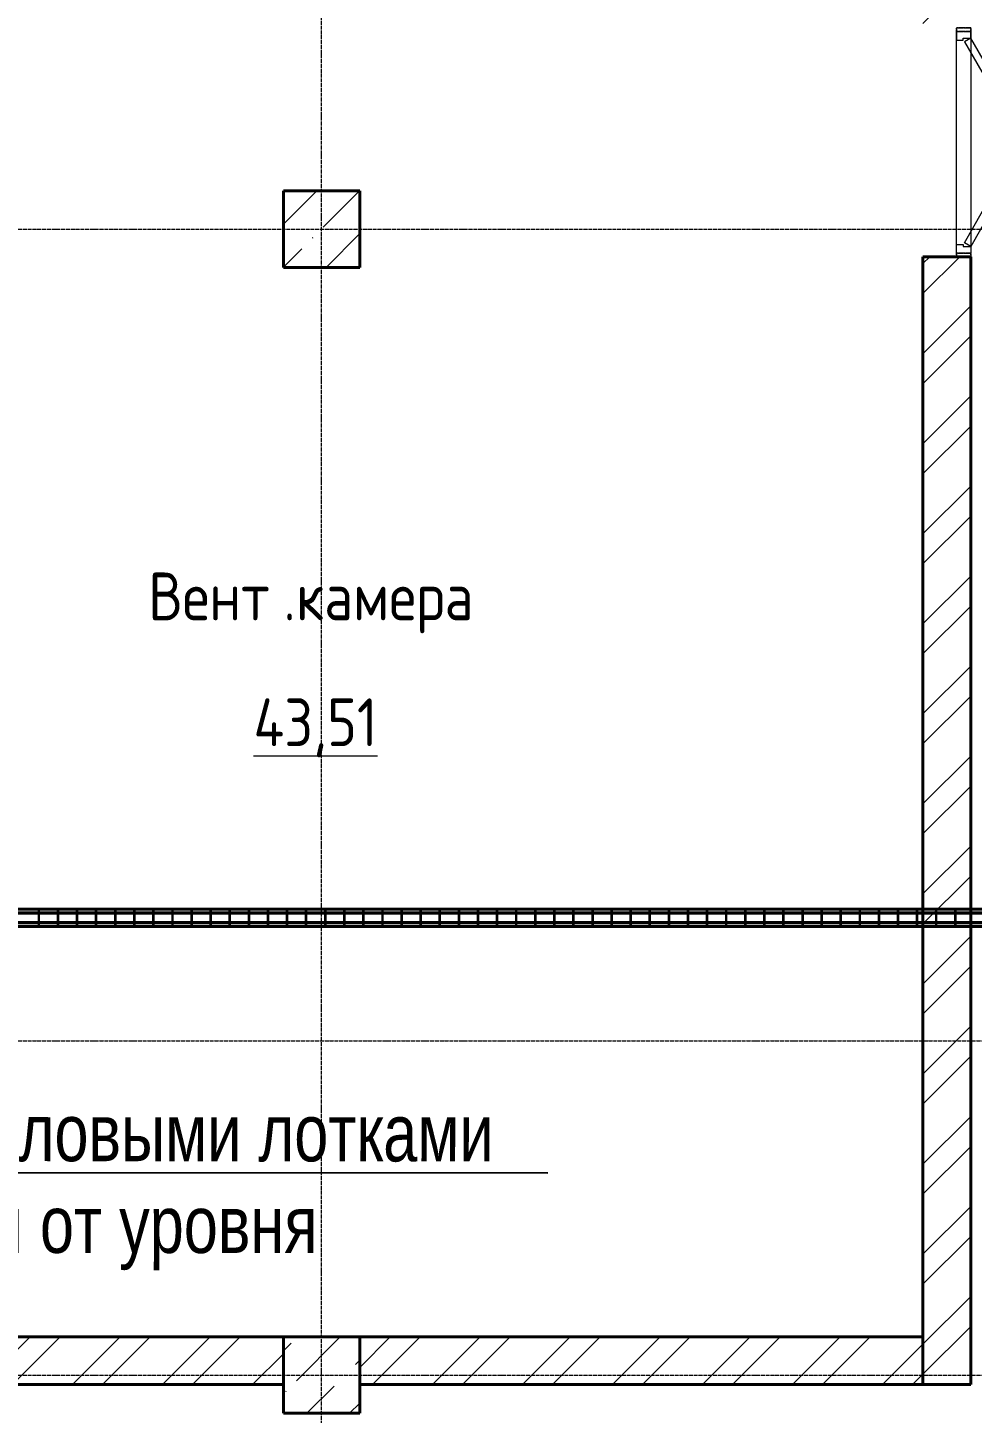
# Model space of a CAD drawing. Header units: millimetres. Extents: x 0 to 351840, y -132678 to 32417.
# Drawn here: x 332130 to 337078, y 9385 to 16640 of the extents above; entities that cross this region are included whole.
import ezdxf
from ezdxf import colors
from ezdxf.entities.mleader import LeaderData, LeaderLine
from ezdxf.math import Vec2, Vec3

# ---------------------------------------------------------------- set-up
doc = ezdxf.new("R2010")
doc.units = ezdxf.units.MM
doc.linetypes.add('BI_линия_сетки', pattern=[25, 20, -2.5, 0, -2.5])
doc.linetypes.add('BI_невидимые', pattern=[5, 3, -2])
for name, color, linetype, lineweight in [('E-CABL-TRAY-IDEN', 7, 'Continuous', 9), ('Двери', 7, 'Continuous', 18), ('Марки помещений', 7, 'Continuous', 20), ('Несущие колонны', 7, 'Continuous', 18), ('Оси', 7, 'Continuous', 9), ('Перекрытие', 7, 'Continuous', 18), ('Стены внутренние', 7, 'Continuous', 18), ('Стены несущие', 7, 'Continuous', 18)]:
    doc.layers.add(name, color=color, linetype=linetype, lineweight=lineweight)
doc.styles.add('GOST Common_1', font='GOST Common.ttf', dxfattribs={"width": 0.9, "height": 250})
doc.styles.add('новый', font='Шрифт GOST2304A.ttf', dxfattribs={"width": 0.8, "height": 250})

# ---------------------------------------------------------------- blocks, each defined once
blk = doc.blocks.new('_временные_конструкции_колонны_монолитные_прямоугольная - _временная_конструкция_колонна_400x400-V13--01 Подвал__-3_000____Отделочный_')
at = {"layer": 'Несущие колонны', "lineweight": 9}
h = blk.add_hatch(dxfattribs=at)
h.set_pattern_fill('FP_14', color=9, style=0, pattern_type=2)
h.set_pattern_definition([(45, (-33250, -7900), (84.18955, 308.69595), [396.875, -79.375, 3.353, -76.022])])
h.paths.add_polyline_path([(200, -200), (200, 200), (-200, 200), (-200, -200)])
at = {"layer": 'Несущие колонны', "color": 9, "lineweight": 40}
for p, q in [((200, 200), (-200, 200)), ((-200, 200), (-200, -200)), ((200, -200), (200, 200)), ((-200, -200), (200, -200))]:
    blk.add_line(p, q, dxfattribs=at)
blk = doc.blocks.new('_временные_конструкции_колонны_монолитные_прямоугольная - _временная_конструкция_колонна_400x400-V21--01 Подвал__-3_000____Отделочный_')
at = {"layer": 'Несущие колонны', "lineweight": 9}
h = blk.add_hatch(dxfattribs=at)
h.set_pattern_fill('FP_22', color=9, style=0, pattern_type=2)
h.set_pattern_definition([(45, (-33250, -13900), (84.18955, 308.69595), [396.875, -79.375, 3.353, -76.022])])
h.paths.add_polyline_path([(200, -200), (200, 200), (-200, 200), (-200, -200)])
at = {"layer": 'Несущие колонны', "color": 9, "lineweight": 40}
for p, q in [((200, 200), (-200, 200)), ((-200, 200), (-200, -200)), ((200, -200), (200, 200)), ((-200, -200), (200, -200))]:
    blk.add_line(p, q, dxfattribs=at)
blk = doc.blocks.new('_Двери_Металлические_Двупольная_Техническая_3_7 - _дверь_ Венткамера ДМН_2200-1200 Д-20-7642062--01 Подвал__-3_000____Отделочный_')
at = {"layer": 'Двери', "color": 9, "lineweight": 9}
for p, q in [((359.4, 575), (-420, 125)), ((-400.8, 91.7), (378.6, 541.7)), ((378.6, 541.7), (359.4, 575)), ((486.2, 186.7), (505.5, 220)), ((505.5, 220), (670, 125)), ((650.8, 91.7), (486.2, 186.7)), ((-420, 125), (-455, 125)), ((-420, 125), (-400.8, 91.7)), ((-420, 85), (-420, 125)), ((-410, 85), (-420, 85)), ((-410, 50), (-410, 85)), ((670, 125), (650.8, 91.7)), ((660, 85), (670, 85)), ((660, 50), (660, 85)), ((670, 125), (705, 125)), ((670, 85), (670, 125)), ((-455, 50), (-410, 50)), ((705, 50), (660, 50))]:
    blk.add_line(p, q, dxfattribs=at)
at = {"layer": 'Двери', "color": 9, "linetype": 'BI_невидимые', "lineweight": 9}
for p, q in [((-475, 50), (-475, 125)), ((-475, 125), (-455, 125)), ((-475, 50), (-475, 125)), ((-475, 125), (-455, 125)), ((-455, 125), (-475, 125)), ((-475, 125), (-475, 50)), ((-455, 125), (-455, 50)), ((-455, 125), (-455, 50)), ((-455, 50), (-455, 125)), ((705, 50), (705, 125)), ((705, 125), (725, 125)), ((705, 50), (705, 125)), ((705, 125), (725, 125)), ((725, 125), (705, 125)), ((705, 125), (705, 50)), ((725, 125), (725, 50)), ((725, 125), (725, 50)), ((725, 50), (725, 125)), ((-455, 50), (-475, 50)), ((-455, 50), (-475, 50)), ((-475, 50), (-455, 50)), ((725, 50), (705, 50)), ((725, 50), (705, 50)), ((705, 50), (725, 50))]:
    blk.add_line(p, q, dxfattribs=at)
blk = doc.blocks.new('Подоснова подвал')
at = {"layer": 'Стены внутренние', "lineweight": 9}
h = blk.add_hatch(dxfattribs=at)
h.set_pattern_fill('FP_37', color=9, angle=45, style=0, pattern_type=2)
h.set_pattern_definition([(45, (5685.96, 5809.43), (-235.7317, 235.7317), []), (45, (5843.12, 5809.43), (-235.7317, 235.7317), [])])
h.paths.add_polyline_path([(42336, 13659.4), (42336, 19564), (42086, 19564), (42086, 13659.4)])
h.paths.add_polyline_path([(42336, 20764), (42336, 22809.4), (42086, 22809.4), (42086, 20764)])
h = blk.add_hatch(dxfattribs=at)
h.set_pattern_fill('FP_37', color=9, angle=45, style=0, pattern_type=2)
h.set_pattern_definition([(45, (5685.96, 5809.43), (-235.7317, 235.7317), []), (45, (5843.12, 5809.43), (-235.7317, 235.7317), [])])
h.paths.add_polyline_path([(42086, 13659.4), (42086, 13909.4), (39136, 13909.4), (39136, 13659.4)])
h.paths.add_polyline_path([(38736, 13659.4), (38736, 13909.4), (32836, 13909.4), (32836, 13659.4), (36414.4, 13659.4)])
at = {"layer": 'Оси', "color": 9, "linetype": 'BI_линия_сетки'}
for p, q in [((38936, 799.9), (38936, 35999.7)), ((-805.2, 19709.4), (56347.2, 19709.4)), ((-805.2, 15459.4), (56347.2, 15459.4)), ((-805.2, 13709.4), (56347.2, 13709.4))]:
    blk.add_line(p, q, dxfattribs=at)
at = {"layer": 'Перекрытие', "color": 9, "lineweight": 9}
for p, q in [((42261, 19584), (42261, 20744)), ((42336, 20744), (42336, 19584))]:
    blk.add_line(p, q, dxfattribs=at)
at = {"layer": 'Стены несущие', "color": 9, "lineweight": 40}
for p, q in [((42336, 19564), (42086, 19564)), ((42086, 13659.4), (42086, 19564)), ((42336, 13659.4), (42336, 19564)), ((32836, 13909.4), (38736, 13909.4)), ((42086, 13909.4), (39136, 13909.4)), ((32836, 13659.4), (38736, 13659.4)), ((39136, 13659.4), (42336, 13659.4))]:
    blk.add_line(p, q, dxfattribs=at)
at = {"layer": 'Двери', "color": 9, "rotation": 269.9999999999999}
blk.add_blockref('_Двери_Металлические_Двупольная_Техническая_3_7 - _дверь_ Венткамера ДМН_2200-1200 Д-20-7642062--01 Подвал__-3_000____Отделочный_', (42211, 20289), dxfattribs=at)
at = {"layer": 'Несущие колонны', "color": 9}
for name, p in [('_временные_конструкции_колонны_монолитные_прямоугольная - _временная_конструкция_колонна_400x400-V21--01 Подвал__-3_000____Отделочный_', (38936, 19709.4)), ('_временные_конструкции_колонны_монолитные_прямоугольная - _временная_конструкция_колонна_400x400-V13--01 Подвал__-3_000____Отделочный_', (38936, 13709.4))]:
    blk.add_blockref(name, p, dxfattribs=at)
at = {"layer": 'Марки помещений', "color": 9, "lineweight": 9, "char_height": 250, "attachment_point": 1, "style": 'GOST Common_1'}
for s, insert, width in [('Вент', (38028.6, 17911.5), 858.607), ('камера', (38802.5, 17911.5), 1233.797), ('\\fGOST Common|b0|i0|c204|p34|;\\W.9;.', (38737, 17911.5), 79.367), ('\\L43,51', (38579.4, 17252.4), 836.962)]:
    blk.add_mtext(s, dxfattribs=dict(at, insert=insert, width=width))
blk = doc.blocks.new('*U48')
at = {"color": 0, "linetype": 'ByBlock', "lineweight": -2}
for p, q in [((21839.6, 47.5), (187, 47.5)), ((287.3, 42.5), (21839.6, 42.5)), ((21839.6, 27.5), (292.3, 27.5)), ((292.3, 22.5), (21839.6, 22.5)), ((6487.3, 42.5), (6487.3, 41.5)), ((6487.3, 41.5), (6487.3, 40)), ((6487.3, 40), (6487.3, 37.5)), ((6487.3, 37.5), (6487.3, -37.5)), ((6492.3, 41.5), (6492.3, 42.5)), ((6492.3, 40), (6492.3, 41.5)), ((6492.3, 37.5), (6492.3, 40)), ((6492.3, -37.5), (6492.3, 37.5)), ((6587.3, 42.5), (6587.3, 41.5)), ((6587.3, 41.5), (6587.3, 40)), ((6587.3, 40), (6587.3, 37.5)), ((6587.3, 37.5), (6587.3, -37.5)), ((6592.3, 41.5), (6592.3, 42.5)), ((6592.3, 40), (6592.3, 41.5)), ((6592.3, 37.5), (6592.3, 40)), ((6592.3, -37.5), (6592.3, 37.5)), ((6687.3, 42.5), (6687.3, 41.5)), ((6687.3, 41.5), (6687.3, 40)), ((6687.3, 40), (6687.3, 37.5)), ((6687.3, 37.5), (6687.3, -37.5)), ((6692.3, 41.5), (6692.3, 42.5)), ((6692.3, 40), (6692.3, 41.5)), ((6692.3, 37.5), (6692.3, 40)), ((6692.3, -37.5), (6692.3, 37.5)), ((6787.3, 42.5), (6787.3, 41.5)), ((6787.3, 41.5), (6787.3, 40)), ((6787.3, 40), (6787.3, 37.5)), ((6787.3, 37.5), (6787.3, -37.5)), ((6792.3, 41.5), (6792.3, 42.5)), ((6792.3, 40), (6792.3, 41.5)), ((6792.3, 37.5), (6792.3, 40)), ((6792.3, -37.5), (6792.3, 37.5)), ((6887.3, 42.5), (6887.3, 41.5)), ((6887.3, 41.5), (6887.3, 40)), ((6887.3, 40), (6887.3, 37.5)), ((6887.3, 37.5), (6887.3, -37.5)), ((6892.3, 41.5), (6892.3, 42.5)), ((6892.3, 40), (6892.3, 41.5)), ((6892.3, 37.5), (6892.3, 40)), ((6892.3, -37.5), (6892.3, 37.5)), ((6987.3, 42.5), (6987.3, 41.5)), ((6987.3, 41.5), (6987.3, 40)), ((6987.3, 40), (6987.3, 37.5)), ((6987.3, 37.5), (6987.3, -37.5)), ((6992.3, 41.5), (6992.3, 42.5)), ((6992.3, 40), (6992.3, 41.5)), ((6992.3, 37.5), (6992.3, 40)), ((6992.3, -37.5), (6992.3, 37.5)), ((7087.3, 42.5), (7087.3, 41.5)), ((7087.3, 41.5), (7087.3, 40)), ((7087.3, 40), (7087.3, 37.5)), ((7087.3, 37.5), (7087.3, -37.5)), ((7092.3, 41.5), (7092.3, 42.5)), ((7092.3, 40), (7092.3, 41.5)), ((7092.3, 37.5), (7092.3, 40)), ((7092.3, -37.5), (7092.3, 37.5)), ((7187.3, 42.5), (7187.3, 41.5)), ((7187.3, 41.5), (7187.3, 40)), ((7187.3, 40), (7187.3, 37.5)), ((7187.3, 37.5), (7187.3, -37.5)), ((7192.3, 41.5), (7192.3, 42.5)), ((7192.3, 40), (7192.3, 41.5)), ((7192.3, 37.5), (7192.3, 40)), ((7192.3, -37.5), (7192.3, 37.5)), ((7287.3, 42.5), (7287.3, 41.5)), ((7287.3, 41.5), (7287.3, 40)), ((7287.3, 40), (7287.3, 37.5)), ((7287.3, 37.5), (7287.3, -37.5)), ((7292.3, 41.5), (7292.3, 42.5)), ((7292.3, 40), (7292.3, 41.5)), ((7292.3, 37.5), (7292.3, 40)), ((7292.3, -37.5), (7292.3, 37.5)), ((7387.3, 42.5), (7387.3, 41.5)), ((7387.3, 41.5), (7387.3, 40)), ((7387.3, 40), (7387.3, 37.5)), ((7387.3, 37.5), (7387.3, -37.5)), ((7392.3, 41.5), (7392.3, 42.5)), ((7392.3, 40), (7392.3, 41.5)), ((7392.3, 37.5), (7392.3, 40)), ((7392.3, -37.5), (7392.3, 37.5)), ((7487.3, 42.5), (7487.3, 41.5)), ((7487.3, 41.5), (7487.3, 40)), ((7487.3, 40), (7487.3, 37.5)), ((7487.3, 37.5), (7487.3, -37.5)), ((7492.3, 41.5), (7492.3, 42.5)), ((7492.3, 40), (7492.3, 41.5)), ((7492.3, 37.5), (7492.3, 40)), ((7492.3, -37.5), (7492.3, 37.5)), ((7587.3, 42.5), (7587.3, 41.5)), ((7587.3, 41.5), (7587.3, 40)), ((7587.3, 40), (7587.3, 37.5)), ((7587.3, 37.5), (7587.3, -37.5)), ((7592.3, 41.5), (7592.3, 42.5)), ((7592.3, 40), (7592.3, 41.5)), ((7592.3, 37.5), (7592.3, 40)), ((7592.3, -37.5), (7592.3, 37.5)), ((7687.3, 42.5), (7687.3, 41.5)), ((7687.3, 41.5), (7687.3, 40)), ((7687.3, 40), (7687.3, 37.5)), ((7687.3, 37.5), (7687.3, -37.5)), ((7692.3, 41.5), (7692.3, 42.5)), ((7692.3, 40), (7692.3, 41.5)), ((7692.3, 37.5), (7692.3, 40)), ((7692.3, -37.5), (7692.3, 37.5)), ((7787.3, 42.5), (7787.3, 41.5)), ((7787.3, 41.5), (7787.3, 40)), ((7787.3, 40), (7787.3, 37.5)), ((7787.3, 37.5), (7787.3, -37.5)), ((7792.3, 41.5), (7792.3, 42.5)), ((7792.3, 40), (7792.3, 41.5)), ((7792.3, 37.5), (7792.3, 40)), ((7792.3, -37.5), (7792.3, 37.5)), ((7887.3, 42.5), (7887.3, 41.5)), ((7887.3, 41.5), (7887.3, 40)), ((7887.3, 40), (7887.3, 37.5)), ((7887.3, 37.5), (7887.3, -37.5)), ((7892.3, 41.5), (7892.3, 42.5)), ((7892.3, 40), (7892.3, 41.5)), ((7892.3, 37.5), (7892.3, 40)), ((7892.3, -37.5), (7892.3, 37.5)), ((7987.3, 42.5), (7987.3, 41.5)), ((7987.3, 41.5), (7987.3, 40)), ((7987.3, 40), (7987.3, 37.5)), ((7987.3, 37.5), (7987.3, -37.5)), ((7992.3, 41.5), (7992.3, 42.5)), ((7992.3, 40), (7992.3, 41.5)), ((7992.3, 37.5), (7992.3, 40)), ((7992.3, -37.5), (7992.3, 37.5)), ((8087.3, 42.5), (8087.3, 41.5)), ((8087.3, 41.5), (8087.3, 40)), ((8087.3, 40), (8087.3, 37.5)), ((8087.3, 37.5), (8087.3, -37.5)), ((8092.3, 41.5), (8092.3, 42.5)), ((8092.3, 40), (8092.3, 41.5)), ((8092.3, 37.5), (8092.3, 40)), ((8092.3, -37.5), (8092.3, 37.5)), ((8187.3, 42.5), (8187.3, 41.5)), ((8187.3, 41.5), (8187.3, 40)), ((8187.3, 40), (8187.3, 37.5)), ((8187.3, 37.5), (8187.3, -37.5)), ((8192.3, 41.5), (8192.3, 42.5)), ((8192.3, 40), (8192.3, 41.5)), ((8192.3, 37.5), (8192.3, 40)), ((8192.3, -37.5), (8192.3, 37.5)), ((8287.3, 42.5), (8287.3, 41.5)), ((8287.3, 41.5), (8287.3, 40)), ((8287.3, 40), (8287.3, 37.5)), ((8287.3, 37.5), (8287.3, -37.5)), ((8292.3, 41.5), (8292.3, 42.5)), ((8292.3, 40), (8292.3, 41.5)), ((8292.3, 37.5), (8292.3, 40)), ((8292.3, -37.5), (8292.3, 37.5)), ((8387.3, 42.5), (8387.3, 41.5)), ((8387.3, 41.5), (8387.3, 40)), ((8387.3, 40), (8387.3, 37.5)), ((8387.3, 37.5), (8387.3, -37.5)), ((8392.3, 41.5), (8392.3, 42.5)), ((8392.3, 40), (8392.3, 41.5)), ((8392.3, 37.5), (8392.3, 40)), ((8392.3, -37.5), (8392.3, 37.5)), ((8487.3, 42.5), (8487.3, 41.5)), ((8487.3, 41.5), (8487.3, 40)), ((8487.3, 40), (8487.3, 37.5)), ((8487.3, 37.5), (8487.3, -37.5)), ((8492.3, 41.5), (8492.3, 42.5)), ((8492.3, 40), (8492.3, 41.5)), ((8492.3, 37.5), (8492.3, 40)), ((8492.3, -37.5), (8492.3, 37.5)), ((8587.3, 42.5), (8587.3, 41.5)), ((8587.3, 41.5), (8587.3, 40)), ((8587.3, 40), (8587.3, 37.5)), ((8587.3, 37.5), (8587.3, -37.5)), ((8592.3, 41.5), (8592.3, 42.5)), ((8592.3, 40), (8592.3, 41.5)), ((8592.3, 37.5), (8592.3, 40)), ((8592.3, -37.5), (8592.3, 37.5)), ((8687.3, 42.5), (8687.3, 41.5)), ((8687.3, 41.5), (8687.3, 40)), ((8687.3, 40), (8687.3, 37.5)), ((8687.3, 37.5), (8687.3, -37.5)), ((8692.3, 41.5), (8692.3, 42.5)), ((8692.3, 40), (8692.3, 41.5)), ((8692.3, 37.5), (8692.3, 40)), ((8692.3, -37.5), (8692.3, 37.5)), ((8787.3, 42.5), (8787.3, 41.5)), ((8787.3, 41.5), (8787.3, 40)), ((8787.3, 40), (8787.3, 37.5)), ((8787.3, 37.5), (8787.3, -37.5)), ((8792.3, 41.5), (8792.3, 42.5)), ((8792.3, 40), (8792.3, 41.5)), ((8792.3, 37.5), (8792.3, 40)), ((8792.3, -37.5), (8792.3, 37.5)), ((8887.3, 42.5), (8887.3, 41.5)), ((8887.3, 41.5), (8887.3, 40)), ((8887.3, 40), (8887.3, 37.5)), ((8887.3, 37.5), (8887.3, -37.5)), ((8892.3, 41.5), (8892.3, 42.5)), ((8892.3, 40), (8892.3, 41.5)), ((8892.3, 37.5), (8892.3, 40)), ((8892.3, -37.5), (8892.3, 37.5)), ((8987.3, 42.5), (8987.3, 41.5)), ((8987.3, 41.5), (8987.3, 40)), ((8987.3, 40), (8987.3, 37.5)), ((8987.3, 37.5), (8987.3, -37.5)), ((8992.3, 41.5), (8992.3, 42.5)), ((8992.3, 40), (8992.3, 41.5)), ((8992.3, 37.5), (8992.3, 40)), ((8992.3, -37.5), (8992.3, 37.5)), ((9087.3, 42.5), (9087.3, 41.5)), ((9087.3, 41.5), (9087.3, 40)), ((9087.3, 40), (9087.3, 37.5)), ((9087.3, 37.5), (9087.3, -37.5)), ((9092.3, 41.5), (9092.3, 42.5)), ((9092.3, 40), (9092.3, 41.5)), ((9092.3, 37.5), (9092.3, 40)), ((9092.3, -37.5), (9092.3, 37.5)), ((9187.3, 42.5), (9187.3, 41.5)), ((9187.3, 41.5), (9187.3, 40)), ((9187.3, 40), (9187.3, 37.5)), ((9187.3, 37.5), (9187.3, -37.5)), ((9192.3, 41.5), (9192.3, 42.5)), ((9192.3, 40), (9192.3, 41.5)), ((9192.3, 37.5), (9192.3, 40)), ((9192.3, -37.5), (9192.3, 37.5)), ((9287.3, 42.5), (9287.3, 41.5)), ((9287.3, 41.5), (9287.3, 40)), ((9287.3, 40), (9287.3, 37.5)), ((9287.3, 37.5), (9287.3, -37.5)), ((9292.3, 41.5), (9292.3, 42.5)), ((9292.3, 40), (9292.3, 41.5)), ((9292.3, 37.5), (9292.3, 40)), ((9292.3, -37.5), (9292.3, 37.5)), ((9387.3, 42.5), (9387.3, 41.5)), ((9387.3, 41.5), (9387.3, 40)), ((9387.3, 40), (9387.3, 37.5)), ((9387.3, 37.5), (9387.3, -37.5)), ((9392.3, 41.5), (9392.3, 42.5)), ((9392.3, 40), (9392.3, 41.5)), ((9392.3, 37.5), (9392.3, 40)), ((9392.3, -37.5), (9392.3, 37.5)), ((9487.3, 42.5), (9487.3, 41.5)), ((9487.3, 41.5), (9487.3, 40)), ((9487.3, 40), (9487.3, 37.5)), ((9487.3, 37.5), (9487.3, -37.5)), ((9492.3, 41.5), (9492.3, 42.5)), ((9492.3, 40), (9492.3, 41.5)), ((9492.3, 37.5), (9492.3, 40)), ((9492.3, -37.5), (9492.3, 37.5)), ((9587.3, 42.5), (9587.3, 41.5)), ((9587.3, 41.5), (9587.3, 40)), ((9587.3, 40), (9587.3, 37.5)), ((9587.3, 37.5), (9587.3, -37.5)), ((9592.3, 41.5), (9592.3, 42.5)), ((9592.3, 40), (9592.3, 41.5)), ((9592.3, 37.5), (9592.3, 40)), ((9592.3, -37.5), (9592.3, 37.5)), ((9687.3, 42.5), (9687.3, 41.5)), ((9687.3, 41.5), (9687.3, 40)), ((9687.3, 40), (9687.3, 37.5)), ((9687.3, 37.5), (9687.3, -37.5)), ((9692.3, 41.5), (9692.3, 42.5)), ((9692.3, 40), (9692.3, 41.5)), ((9692.3, 37.5), (9692.3, 40)), ((9692.3, -37.5), (9692.3, 37.5)), ((9787.3, 42.5), (9787.3, 41.5)), ((9787.3, 41.5), (9787.3, 40)), ((9787.3, 40), (9787.3, 37.5)), ((9787.3, 37.5), (9787.3, -37.5)), ((9792.3, 41.5), (9792.3, 42.5)), ((9792.3, 40), (9792.3, 41.5)), ((9792.3, 37.5), (9792.3, 40)), ((9792.3, -37.5), (9792.3, 37.5)), ((9887.3, 42.5), (9887.3, 41.5)), ((9887.3, 41.5), (9887.3, 40)), ((9887.3, 40), (9887.3, 37.5)), ((9887.3, 37.5), (9887.3, -37.5)), ((9892.3, 41.5), (9892.3, 42.5)), ((9892.3, 40), (9892.3, 41.5)), ((9892.3, 37.5), (9892.3, 40)), ((9892.3, -37.5), (9892.3, 37.5)), ((9987.3, 42.5), (9987.3, 41.5)), ((9987.3, 41.5), (9987.3, 40)), ((9987.3, 40), (9987.3, 37.5)), ((9987.3, 37.5), (9987.3, -37.5)), ((9992.3, 41.5), (9992.3, 42.5)), ((9992.3, 40), (9992.3, 41.5)), ((9992.3, 37.5), (9992.3, 40)), ((9992.3, -37.5), (9992.3, 37.5)), ((10087.3, 42.5), (10087.3, 41.5)), ((10087.3, 41.5), (10087.3, 40)), ((10087.3, 40), (10087.3, 37.5)), ((10087.3, 37.5), (10087.3, -37.5)), ((10092.3, 41.5), (10092.3, 42.5)), ((10092.3, 40), (10092.3, 41.5)), ((10092.3, 37.5), (10092.3, 40)), ((10092.3, -37.5), (10092.3, 37.5)), ((10187.3, 42.5), (10187.3, 41.5)), ((10187.3, 41.5), (10187.3, 40)), ((10187.3, 40), (10187.3, 37.5)), ((10187.3, 37.5), (10187.3, -37.5)), ((10192.3, 41.5), (10192.3, 42.5)), ((10192.3, 40), (10192.3, 41.5)), ((10192.3, 37.5), (10192.3, 40)), ((10192.3, -37.5), (10192.3, 37.5)), ((10287.3, 42.5), (10287.3, 41.5)), ((10287.3, 41.5), (10287.3, 40)), ((10287.3, 40), (10287.3, 37.5)), ((10287.3, 37.5), (10287.3, -37.5)), ((10292.3, 41.5), (10292.3, 42.5)), ((10292.3, 40), (10292.3, 41.5)), ((10292.3, 37.5), (10292.3, 40)), ((10292.3, -37.5), (10292.3, 37.5)), ((10387.3, 42.5), (10387.3, 41.5)), ((10387.3, 41.5), (10387.3, 40)), ((10387.3, 40), (10387.3, 37.5)), ((10387.3, 37.5), (10387.3, -37.5)), ((10392.3, 41.5), (10392.3, 42.5)), ((10392.3, 40), (10392.3, 41.5)), ((10392.3, 37.5), (10392.3, 40)), ((10392.3, -37.5), (10392.3, 37.5)), ((10487.3, 42.5), (10487.3, 41.5)), ((10487.3, 41.5), (10487.3, 40)), ((10487.3, 40), (10487.3, 37.5)), ((10487.3, 37.5), (10487.3, -37.5)), ((10492.3, 41.5), (10492.3, 42.5)), ((10492.3, 40), (10492.3, 41.5)), ((10492.3, 37.5), (10492.3, 40)), ((10492.3, -37.5), (10492.3, 37.5)), ((10587.3, 42.5), (10587.3, 41.5)), ((10587.3, 41.5), (10587.3, 40)), ((10587.3, 40), (10587.3, 37.5)), ((10587.3, 37.5), (10587.3, -37.5)), ((10592.3, 41.5), (10592.3, 42.5)), ((10592.3, 40), (10592.3, 41.5)), ((10592.3, 37.5), (10592.3, 40)), ((10592.3, -37.5), (10592.3, 37.5)), ((10687.3, 42.5), (10687.3, 41.5)), ((10687.3, 41.5), (10687.3, 40)), ((10687.3, 40), (10687.3, 37.5)), ((10687.3, 37.5), (10687.3, -37.5)), ((10692.3, 41.5), (10692.3, 42.5)), ((10692.3, 40), (10692.3, 41.5)), ((10692.3, 37.5), (10692.3, 40)), ((10692.3, -37.5), (10692.3, 37.5)), ((10787.3, 42.5), (10787.3, 41.5)), ((10787.3, 41.5), (10787.3, 40)), ((10787.3, 40), (10787.3, 37.5)), ((10787.3, 37.5), (10787.3, -37.5)), ((10792.3, 41.5), (10792.3, 42.5)), ((10792.3, 40), (10792.3, 41.5)), ((10792.3, 37.5), (10792.3, 40)), ((10792.3, -37.5), (10792.3, 37.5)), ((10887.3, 42.5), (10887.3, 41.5)), ((10887.3, 41.5), (10887.3, 40)), ((10887.3, 40), (10887.3, 37.5)), ((10887.3, 37.5), (10887.3, -37.5)), ((10892.3, 41.5), (10892.3, 42.5)), ((10892.3, 40), (10892.3, 41.5)), ((10892.3, 37.5), (10892.3, 40)), ((10892.3, -37.5), (10892.3, 37.5)), ((10987.3, 42.5), (10987.3, 41.5)), ((10987.3, 41.5), (10987.3, 40)), ((10987.3, 40), (10987.3, 37.5)), ((10987.3, 37.5), (10987.3, -37.5)), ((10992.3, 41.5), (10992.3, 42.5)), ((10992.3, 40), (10992.3, 41.5)), ((10992.3, 37.5), (10992.3, 40)), ((10992.3, -37.5), (10992.3, 37.5)), ((11087.3, 42.5), (11087.3, 41.5)), ((11087.3, 41.5), (11087.3, 40)), ((11087.3, 40), (11087.3, 37.5)), ((11087.3, 37.5), (11087.3, -37.5)), ((11092.3, 41.5), (11092.3, 42.5)), ((11092.3, 40), (11092.3, 41.5)), ((11092.3, 37.5), (11092.3, 40)), ((11092.3, -37.5), (11092.3, 37.5)), ((11187.3, 42.5), (11187.3, 41.5)), ((11187.3, 41.5), (11187.3, 40)), ((11187.3, 40), (11187.3, 37.5)), ((11187.3, 37.5), (11187.3, -37.5)), ((11192.3, 41.5), (11192.3, 42.5)), ((11192.3, 40), (11192.3, 41.5)), ((11192.3, 37.5), (11192.3, 40)), ((11192.3, -37.5), (11192.3, 37.5)), ((11287.3, 42.5), (11287.3, 41.5)), ((11287.3, 41.5), (11287.3, 40)), ((11287.3, 40), (11287.3, 37.5)), ((11287.3, 37.5), (11287.3, -37.5)), ((11292.3, 41.5), (11292.3, 42.5)), ((11292.3, 40), (11292.3, 41.5)), ((11292.3, 37.5), (11292.3, 40)), ((11292.3, -37.5), (11292.3, 37.5)), ((187, -47.5), (21839.6, -47.5)), ((21839.6, -42.5), (287.3, -42.5)), ((21839.6, -22.5), (292.3, -22.5)), ((292.3, -27.5), (21839.6, -27.5)), ((6487.3, -37.5), (6487.3, -40)), ((6487.3, -40), (6487.3, -41.5)), ((6487.3, -41.5), (6487.3, -42.5)), ((6492.3, -40), (6492.3, -37.5)), ((6492.3, -41.5), (6492.3, -40)), ((6492.3, -42.5), (6492.3, -41.5)), ((6587.3, -37.5), (6587.3, -40)), ((6587.3, -40), (6587.3, -41.5)), ((6587.3, -41.5), (6587.3, -42.5)), ((6592.3, -40), (6592.3, -37.5)), ((6592.3, -41.5), (6592.3, -40)), ((6592.3, -42.5), (6592.3, -41.5)), ((6687.3, -37.5), (6687.3, -40)), ((6687.3, -40), (6687.3, -41.5)), ((6687.3, -41.5), (6687.3, -42.5)), ((6692.3, -40), (6692.3, -37.5)), ((6692.3, -41.5), (6692.3, -40)), ((6692.3, -42.5), (6692.3, -41.5)), ((6787.3, -37.5), (6787.3, -40)), ((6787.3, -40), (6787.3, -41.5)), ((6787.3, -41.5), (6787.3, -42.5)), ((6792.3, -40), (6792.3, -37.5)), ((6792.3, -41.5), (6792.3, -40)), ((6792.3, -42.5), (6792.3, -41.5)), ((6887.3, -37.5), (6887.3, -40)), ((6887.3, -40), (6887.3, -41.5)), ((6887.3, -41.5), (6887.3, -42.5)), ((6892.3, -40), (6892.3, -37.5)), ((6892.3, -41.5), (6892.3, -40)), ((6892.3, -42.5), (6892.3, -41.5)), ((6987.3, -37.5), (6987.3, -40)), ((6987.3, -40), (6987.3, -41.5)), ((6987.3, -41.5), (6987.3, -42.5)), ((6992.3, -40), (6992.3, -37.5)), ((6992.3, -41.5), (6992.3, -40)), ((6992.3, -42.5), (6992.3, -41.5)), ((7087.3, -37.5), (7087.3, -40)), ((7087.3, -40), (7087.3, -41.5)), ((7087.3, -41.5), (7087.3, -42.5)), ((7092.3, -40), (7092.3, -37.5)), ((7092.3, -41.5), (7092.3, -40)), ((7092.3, -42.5), (7092.3, -41.5)), ((7187.3, -37.5), (7187.3, -40)), ((7187.3, -40), (7187.3, -41.5)), ((7187.3, -41.5), (7187.3, -42.5)), ((7192.3, -40), (7192.3, -37.5)), ((7192.3, -41.5), (7192.3, -40)), ((7192.3, -42.5), (7192.3, -41.5)), ((7287.3, -37.5), (7287.3, -40)), ((7287.3, -40), (7287.3, -41.5)), ((7287.3, -41.5), (7287.3, -42.5)), ((7292.3, -40), (7292.3, -37.5)), ((7292.3, -41.5), (7292.3, -40)), ((7292.3, -42.5), (7292.3, -41.5)), ((7387.3, -37.5), (7387.3, -40)), ((7387.3, -40), (7387.3, -41.5)), ((7387.3, -41.5), (7387.3, -42.5)), ((7392.3, -40), (7392.3, -37.5)), ((7392.3, -41.5), (7392.3, -40)), ((7392.3, -42.5), (7392.3, -41.5)), ((7487.3, -37.5), (7487.3, -40)), ((7487.3, -40), (7487.3, -41.5)), ((7487.3, -41.5), (7487.3, -42.5)), ((7492.3, -40), (7492.3, -37.5)), ((7492.3, -41.5), (7492.3, -40)), ((7492.3, -42.5), (7492.3, -41.5)), ((7587.3, -37.5), (7587.3, -40)), ((7587.3, -40), (7587.3, -41.5)), ((7587.3, -41.5), (7587.3, -42.5)), ((7592.3, -40), (7592.3, -37.5)), ((7592.3, -41.5), (7592.3, -40)), ((7592.3, -42.5), (7592.3, -41.5)), ((7687.3, -37.5), (7687.3, -40)), ((7687.3, -40), (7687.3, -41.5)), ((7687.3, -41.5), (7687.3, -42.5)), ((7692.3, -40), (7692.3, -37.5)), ((7692.3, -41.5), (7692.3, -40)), ((7692.3, -42.5), (7692.3, -41.5)), ((7787.3, -37.5), (7787.3, -40)), ((7787.3, -40), (7787.3, -41.5)), ((7787.3, -41.5), (7787.3, -42.5)), ((7792.3, -40), (7792.3, -37.5)), ((7792.3, -41.5), (7792.3, -40)), ((7792.3, -42.5), (7792.3, -41.5)), ((7887.3, -37.5), (7887.3, -40)), ((7887.3, -40), (7887.3, -41.5)), ((7887.3, -41.5), (7887.3, -42.5)), ((7892.3, -40), (7892.3, -37.5)), ((7892.3, -41.5), (7892.3, -40)), ((7892.3, -42.5), (7892.3, -41.5)), ((7987.3, -37.5), (7987.3, -40)), ((7987.3, -40), (7987.3, -41.5)), ((7987.3, -41.5), (7987.3, -42.5)), ((7992.3, -40), (7992.3, -37.5)), ((7992.3, -41.5), (7992.3, -40)), ((7992.3, -42.5), (7992.3, -41.5)), ((8087.3, -37.5), (8087.3, -40)), ((8087.3, -40), (8087.3, -41.5)), ((8087.3, -41.5), (8087.3, -42.5)), ((8092.3, -40), (8092.3, -37.5)), ((8092.3, -41.5), (8092.3, -40)), ((8092.3, -42.5), (8092.3, -41.5)), ((8187.3, -37.5), (8187.3, -40)), ((8187.3, -40), (8187.3, -41.5)), ((8187.3, -41.5), (8187.3, -42.5)), ((8192.3, -40), (8192.3, -37.5)), ((8192.3, -41.5), (8192.3, -40)), ((8192.3, -42.5), (8192.3, -41.5)), ((8287.3, -37.5), (8287.3, -40)), ((8287.3, -40), (8287.3, -41.5)), ((8287.3, -41.5), (8287.3, -42.5)), ((8292.3, -40), (8292.3, -37.5)), ((8292.3, -41.5), (8292.3, -40)), ((8292.3, -42.5), (8292.3, -41.5)), ((8387.3, -37.5), (8387.3, -40)), ((8387.3, -40), (8387.3, -41.5)), ((8387.3, -41.5), (8387.3, -42.5)), ((8392.3, -40), (8392.3, -37.5)), ((8392.3, -41.5), (8392.3, -40)), ((8392.3, -42.5), (8392.3, -41.5)), ((8487.3, -37.5), (8487.3, -40)), ((8487.3, -40), (8487.3, -41.5)), ((8487.3, -41.5), (8487.3, -42.5)), ((8492.3, -40), (8492.3, -37.5)), ((8492.3, -41.5), (8492.3, -40)), ((8492.3, -42.5), (8492.3, -41.5)), ((8587.3, -37.5), (8587.3, -40)), ((8587.3, -40), (8587.3, -41.5)), ((8587.3, -41.5), (8587.3, -42.5)), ((8592.3, -40), (8592.3, -37.5)), ((8592.3, -41.5), (8592.3, -40)), ((8592.3, -42.5), (8592.3, -41.5)), ((8687.3, -37.5), (8687.3, -40)), ((8687.3, -40), (8687.3, -41.5)), ((8687.3, -41.5), (8687.3, -42.5)), ((8692.3, -40), (8692.3, -37.5)), ((8692.3, -41.5), (8692.3, -40)), ((8692.3, -42.5), (8692.3, -41.5)), ((8787.3, -37.5), (8787.3, -40)), ((8787.3, -40), (8787.3, -41.5)), ((8787.3, -41.5), (8787.3, -42.5)), ((8792.3, -40), (8792.3, -37.5)), ((8792.3, -41.5), (8792.3, -40)), ((8792.3, -42.5), (8792.3, -41.5)), ((8887.3, -37.5), (8887.3, -40)), ((8887.3, -40), (8887.3, -41.5)), ((8887.3, -41.5), (8887.3, -42.5)), ((8892.3, -40), (8892.3, -37.5)), ((8892.3, -41.5), (8892.3, -40)), ((8892.3, -42.5), (8892.3, -41.5)), ((8987.3, -37.5), (8987.3, -40)), ((8987.3, -40), (8987.3, -41.5)), ((8987.3, -41.5), (8987.3, -42.5)), ((8992.3, -40), (8992.3, -37.5)), ((8992.3, -41.5), (8992.3, -40)), ((8992.3, -42.5), (8992.3, -41.5)), ((9087.3, -37.5), (9087.3, -40)), ((9087.3, -40), (9087.3, -41.5)), ((9087.3, -41.5), (9087.3, -42.5)), ((9092.3, -40), (9092.3, -37.5)), ((9092.3, -41.5), (9092.3, -40)), ((9092.3, -42.5), (9092.3, -41.5)), ((9187.3, -37.5), (9187.3, -40)), ((9187.3, -40), (9187.3, -41.5)), ((9187.3, -41.5), (9187.3, -42.5)), ((9192.3, -40), (9192.3, -37.5)), ((9192.3, -41.5), (9192.3, -40)), ((9192.3, -42.5), (9192.3, -41.5)), ((9287.3, -37.5), (9287.3, -40)), ((9287.3, -40), (9287.3, -41.5)), ((9287.3, -41.5), (9287.3, -42.5)), ((9292.3, -40), (9292.3, -37.5)), ((9292.3, -41.5), (9292.3, -40)), ((9292.3, -42.5), (9292.3, -41.5)), ((9387.3, -37.5), (9387.3, -40)), ((9387.3, -40), (9387.3, -41.5)), ((9387.3, -41.5), (9387.3, -42.5)), ((9392.3, -40), (9392.3, -37.5)), ((9392.3, -41.5), (9392.3, -40)), ((9392.3, -42.5), (9392.3, -41.5)), ((9487.3, -37.5), (9487.3, -40)), ((9487.3, -40), (9487.3, -41.5)), ((9487.3, -41.5), (9487.3, -42.5)), ((9492.3, -40), (9492.3, -37.5)), ((9492.3, -41.5), (9492.3, -40)), ((9492.3, -42.5), (9492.3, -41.5)), ((9587.3, -37.5), (9587.3, -40)), ((9587.3, -40), (9587.3, -41.5)), ((9587.3, -41.5), (9587.3, -42.5)), ((9592.3, -40), (9592.3, -37.5)), ((9592.3, -41.5), (9592.3, -40)), ((9592.3, -42.5), (9592.3, -41.5)), ((9687.3, -37.5), (9687.3, -40)), ((9687.3, -40), (9687.3, -41.5)), ((9687.3, -41.5), (9687.3, -42.5)), ((9692.3, -40), (9692.3, -37.5)), ((9692.3, -41.5), (9692.3, -40)), ((9692.3, -42.5), (9692.3, -41.5)), ((9787.3, -37.5), (9787.3, -40)), ((9787.3, -40), (9787.3, -41.5)), ((9787.3, -41.5), (9787.3, -42.5)), ((9792.3, -40), (9792.3, -37.5)), ((9792.3, -41.5), (9792.3, -40)), ((9792.3, -42.5), (9792.3, -41.5)), ((9887.3, -37.5), (9887.3, -40)), ((9887.3, -40), (9887.3, -41.5)), ((9887.3, -41.5), (9887.3, -42.5)), ((9892.3, -40), (9892.3, -37.5)), ((9892.3, -41.5), (9892.3, -40)), ((9892.3, -42.5), (9892.3, -41.5)), ((9987.3, -37.5), (9987.3, -40)), ((9987.3, -40), (9987.3, -41.5)), ((9987.3, -41.5), (9987.3, -42.5)), ((9992.3, -40), (9992.3, -37.5)), ((9992.3, -41.5), (9992.3, -40)), ((9992.3, -42.5), (9992.3, -41.5)), ((10087.3, -37.5), (10087.3, -40)), ((10087.3, -40), (10087.3, -41.5)), ((10087.3, -41.5), (10087.3, -42.5)), ((10092.3, -40), (10092.3, -37.5)), ((10092.3, -41.5), (10092.3, -40)), ((10092.3, -42.5), (10092.3, -41.5)), ((10187.3, -37.5), (10187.3, -40)), ((10187.3, -40), (10187.3, -41.5)), ((10187.3, -41.5), (10187.3, -42.5)), ((10192.3, -40), (10192.3, -37.5)), ((10192.3, -41.5), (10192.3, -40)), ((10192.3, -42.5), (10192.3, -41.5)), ((10287.3, -37.5), (10287.3, -40)), ((10287.3, -40), (10287.3, -41.5)), ((10287.3, -41.5), (10287.3, -42.5)), ((10292.3, -40), (10292.3, -37.5)), ((10292.3, -41.5), (10292.3, -40)), ((10292.3, -42.5), (10292.3, -41.5)), ((10387.3, -37.5), (10387.3, -40)), ((10387.3, -40), (10387.3, -41.5)), ((10387.3, -41.5), (10387.3, -42.5)), ((10392.3, -40), (10392.3, -37.5)), ((10392.3, -41.5), (10392.3, -40)), ((10392.3, -42.5), (10392.3, -41.5)), ((10487.3, -37.5), (10487.3, -40)), ((10487.3, -40), (10487.3, -41.5)), ((10487.3, -41.5), (10487.3, -42.5)), ((10492.3, -40), (10492.3, -37.5)), ((10492.3, -41.5), (10492.3, -40)), ((10492.3, -42.5), (10492.3, -41.5)), ((10587.3, -37.5), (10587.3, -40)), ((10587.3, -40), (10587.3, -41.5)), ((10587.3, -41.5), (10587.3, -42.5)), ((10592.3, -40), (10592.3, -37.5)), ((10592.3, -41.5), (10592.3, -40)), ((10592.3, -42.5), (10592.3, -41.5)), ((10687.3, -37.5), (10687.3, -40)), ((10687.3, -40), (10687.3, -41.5)), ((10687.3, -41.5), (10687.3, -42.5)), ((10692.3, -40), (10692.3, -37.5)), ((10692.3, -41.5), (10692.3, -40)), ((10692.3, -42.5), (10692.3, -41.5)), ((10787.3, -37.5), (10787.3, -40)), ((10787.3, -40), (10787.3, -41.5)), ((10787.3, -41.5), (10787.3, -42.5)), ((10792.3, -40), (10792.3, -37.5)), ((10792.3, -41.5), (10792.3, -40)), ((10792.3, -42.5), (10792.3, -41.5)), ((10887.3, -37.5), (10887.3, -40)), ((10887.3, -40), (10887.3, -41.5)), ((10887.3, -41.5), (10887.3, -42.5)), ((10892.3, -40), (10892.3, -37.5)), ((10892.3, -41.5), (10892.3, -40)), ((10892.3, -42.5), (10892.3, -41.5)), ((10987.3, -37.5), (10987.3, -40)), ((10987.3, -40), (10987.3, -41.5)), ((10987.3, -41.5), (10987.3, -42.5)), ((10992.3, -40), (10992.3, -37.5)), ((10992.3, -41.5), (10992.3, -40)), ((10992.3, -42.5), (10992.3, -41.5)), ((11087.3, -37.5), (11087.3, -40)), ((11087.3, -40), (11087.3, -41.5)), ((11087.3, -41.5), (11087.3, -42.5)), ((11092.3, -40), (11092.3, -37.5)), ((11092.3, -41.5), (11092.3, -40)), ((11092.3, -42.5), (11092.3, -41.5)), ((11187.3, -37.5), (11187.3, -40)), ((11187.3, -40), (11187.3, -41.5)), ((11187.3, -41.5), (11187.3, -42.5)), ((11192.3, -40), (11192.3, -37.5)), ((11192.3, -41.5), (11192.3, -40)), ((11192.3, -42.5), (11192.3, -41.5)), ((11287.3, -37.5), (11287.3, -40)), ((11287.3, -40), (11287.3, -41.5)), ((11287.3, -41.5), (11287.3, -42.5)), ((11292.3, -40), (11292.3, -37.5)), ((11292.3, -41.5), (11292.3, -40)), ((11292.3, -42.5), (11292.3, -41.5))]:
    blk.add_line(p, q, dxfattribs=at)
for centre, start, end in [((6489.8, 40), 180, 0), ((6589.8, 40), 180, 0), ((6689.8, 40), 180, 0), ((6789.8, 40), 180, 0), ((6889.8, 40), 180, 0), ((6989.8, 40), 180, 0), ((7089.8, 40), 180, 0), ((7189.8, 40), 180, 0), ((7289.8, 40), 180, 0), ((7389.8, 40), 180, 0), ((7489.8, 40), 180, 0), ((7589.8, 40), 180, 0), ((7689.8, 40), 180, 0), ((7789.8, 40), 180, 0), ((7889.8, 40), 180, 0), ((7989.8, 40), 180, 0), ((8089.8, 40), 180, 0), ((8189.8, 40), 180, 0), ((8289.8, 40), 180, 0), ((8389.8, 40), 180, 0), ((8489.8, 40), 180, 0), ((8589.8, 40), 180, 0), ((8689.8, 40), 180, 0), ((8789.8, 40), 180, 0), ((8889.8, 40), 180, 0), ((8989.8, 40), 180, 0), ((9089.8, 40), 180, 0), ((9189.8, 40), 180, 0), ((9289.8, 40), 180, 0), ((9389.8, 40), 180, 0), ((9489.8, 40), 180, 0), ((9589.8, 40), 180, 0), ((9689.8, 40), 180, 0), ((9789.8, 40), 180, 0), ((9889.8, 40), 180, 0), ((9989.8, 40), 180, 0), ((10089.8, 40), 180, 0), ((10189.8, 40), 180, 0), ((10289.8, 40), 180, 0), ((10389.8, 40), 180, 0), ((10489.8, 40), 180, 0), ((10589.8, 40), 180, 0), ((10689.8, 40), 180, 0), ((10789.8, 40), 180, 0), ((10889.8, 40), 180, 0), ((10989.8, 40), 180, 0), ((11089.8, 40), 180, 0), ((11189.8, 40), 180, 0), ((11289.8, 40), 180, 0), ((6489.8, -40), 0, 180), ((6589.8, -40), 0, 180), ((6689.8, -40), 0, 180), ((6789.8, -40), 0, 180), ((6889.8, -40), 0, 180), ((6989.8, -40), 0, 180), ((7089.8, -40), 0, 180), ((7189.8, -40), 0, 180), ((7289.8, -40), 0, 180), ((7389.8, -40), 0, 180), ((7489.8, -40), 0, 180), ((7589.8, -40), 0, 180), ((7689.8, -40), 0, 180), ((7789.8, -40), 0, 180), ((7889.8, -40), 0, 180), ((7989.8, -40), 0, 180), ((8089.8, -40), 0, 180), ((8189.8, -40), 0, 180), ((8289.8, -40), 0, 180), ((8389.8, -40), 0, 180), ((8489.8, -40), 0, 180), ((8589.8, -40), 0, 180), ((8689.8, -40), 0, 180), ((8789.8, -40), 0, 180), ((8889.8, -40), 0, 180), ((8989.8, -40), 0, 180), ((9089.8, -40), 0, 180), ((9189.8, -40), 0, 180), ((9289.8, -40), 0, 180), ((9389.8, -40), 0, 180), ((9489.8, -40), 0, 180), ((9589.8, -40), 0, 180), ((9689.8, -40), 0, 180), ((9789.8, -40), 0, 180), ((9889.8, -40), 0, 180), ((9989.8, -40), 0, 180), ((10089.8, -40), 0, 180), ((10189.8, -40), 0, 180), ((10289.8, -40), 0, 180), ((10389.8, -40), 0, 180), ((10489.8, -40), 0, 180), ((10589.8, -40), 0, 180), ((10689.8, -40), 0, 180), ((10789.8, -40), 0, 180), ((10889.8, -40), 0, 180), ((10989.8, -40), 0, 180), ((11089.8, -40), 0, 180), ((11189.8, -40), 0, 180), ((11289.8, -40), 0, 180)]:
    blk.add_arc(centre, 2.5, start, end, dxfattribs=at)
blk = doc.blocks.new('_DotSmall')
at = {"color": 0, "linetype": 'ByBlock', "const_width": 0.5}
blk.add_lwpolyline([(-0.0625, 0, 1), (0.0625, 0, 1)], format="xyb", close=True, dxfattribs=at)

msp = doc.modelspace()

# ---------------------------------------------------------------- block references
msp.add_blockref('Подоснова подвал', (294733.3, -4124))
at = {"color": 1}
msp.add_blockref('*U48', (325698.7, 11980), dxfattribs=at)

# ---------------------------------------------------------------- leaders
at = {"layer": 'E-CABL-TRAY-IDEN', "color": 0}
ml = msp.add_multileader_mtext('Standard', dxfattribs=at)
ml.set_content('{\\C0;в местах пересечения с силовыми лотками выполнять опуск на 200мм от уровня силового лотка}', color=1, style='новый')
ml.set_leader_properties()
ml.set_arrow_properties(name='DOTSMALL')
ml.build(insert=Vec2(0, 0))
ml.multileader.update_dxf_attribs({"text_left_attachment_type": 6, "text_right_attachment_type": 6, "dogleg_length": 107.1, "arrow_head_size": 300})
ctx = ml.context
ctx.base_point, ctx.char_height, ctx.arrow_head_size, ctx.landing_gap_size, ctx.plane_origin, ctx.plane_x_axis, ctx.plane_y_axis = Vec3(328075.6, 10648.3), 300, 300, 10, Vec3(285187.1, 28697.3), Vec3(1, -0.000677), Vec3(0.000677, 1)
ctx.left_attachment, ctx.right_attachment = 6, 6
notes = []
notes.append((ctx, [(1, (1, 1, 0), (327968.6, 10648.4), (1, -0.000677), 107.1, [(0, [(325832.8, 12007.5)], 0, [])])]))
ctx.mtext.insert, ctx.mtext.text_direction, ctx.mtext.rotation, ctx.mtext.width, ctx.mtext.defined_height, ctx.mtext.line_spacing_factor, ctx.mtext.line_spacing_style, ctx.mtext.flow_direction = Vec3(328085.9, 11008.3), Vec3(1, -0.000677), 6.282508, 6701.026, 388.8, 0.96, 2, 5
for ctx, leaders in notes:
    for number, flags, end, landing, length, lines in leaders:
        leader = LeaderData()
        leader.index, (leader.has_last_leader_line, leader.has_dogleg_vector, leader.attachment_direction) = number, flags
        leader.last_leader_point, leader.dogleg_vector, leader.dogleg_length = Vec3(end), Vec3(landing), length
        for number, points, colour, breaks in lines:
            line = LeaderLine()
            line.index, line.vertices, line.color, line.breaks = number, Vec3.list(points), colors.encode_raw_color(colour), breaks
            leader.lines.append(line)
        ctx.leaders.append(leader)

doc.saveas('drawing.dxf')
